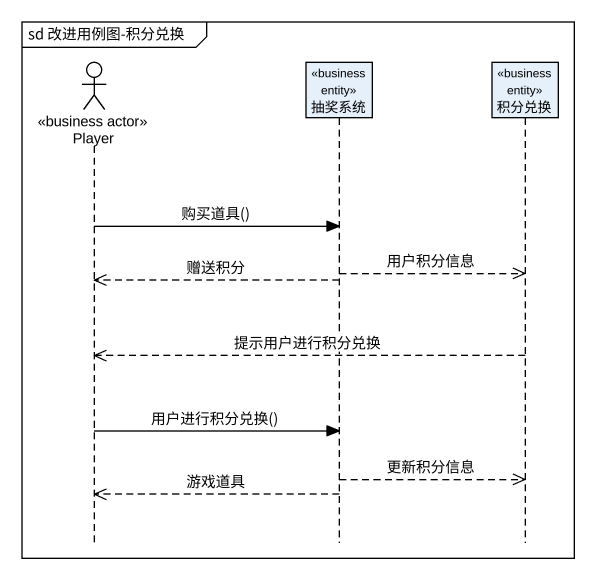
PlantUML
@startuml
mainframe sd 改进用例图-积分兑换
hide footbox
actor Player <<business actor>>
participant 抽奖系统 <<business entity>>
participant 积分兑换 <<business entity>>

Player -> 抽奖系统 : 购买道具()
抽奖系统 -->> 积分兑换 : 用户积分信息
抽奖系统 -->> Player : 赠送积分
积分兑换 -->> Player : 提示用户进行积分兑换
Player -> 抽奖系统 : 用户进行积分兑换()
抽奖系统 -->> 积分兑换 : 更新积分信息
抽奖系统 -->> Player : 游戏道具
@enduml
